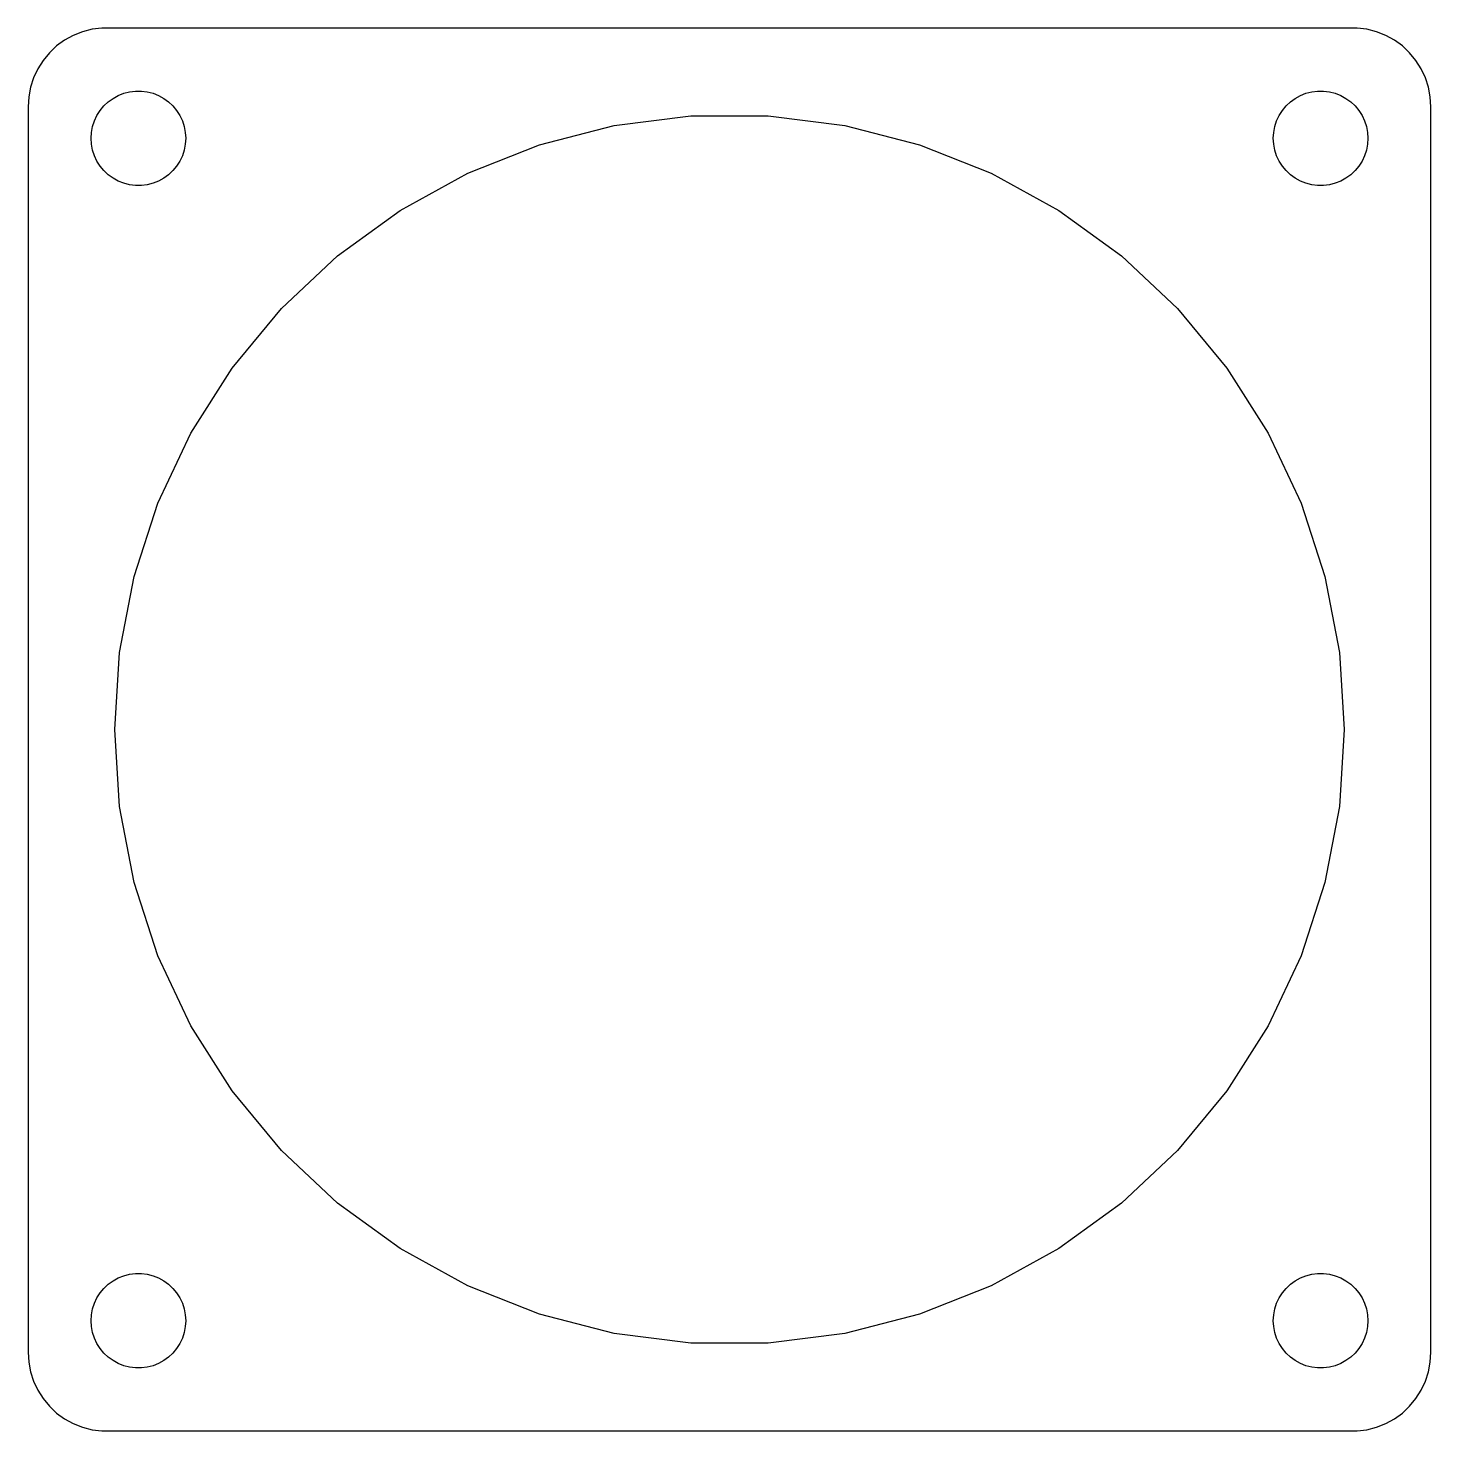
# Model space of a CAD drawing. Header units: metres. Extents: x -44.5 to 44.5, y -44.5 to 44.5.
import ezdxf

# ---------------------------------------------------------------- set-up
doc = ezdxf.new("R2010")
doc.units = ezdxf.units.M

msp = doc.modelspace()

# ---------------------------------------------------------------- linework, layer by layer
for p, q in [((-42.1791, 43.7216), (-42.6871, 43.3526)), ((-41.6289, 44.0241), (-42.1791, 43.7216)), ((-41.0451, 44.2553), (-41.6289, 44.0241)), ((-40.4369, 44.4114), (-41.0451, 44.2553)), ((-39.8139, 44.4901), (-40.4369, 44.4114)), ((39.8139, 44.4901), (-39.8139, 44.4901)), ((40.4369, 44.4114), (39.8139, 44.4901)), ((41.0451, 44.2553), (40.4369, 44.4114)), ((41.6289, 44.0241), (41.0451, 44.2553)), ((42.1791, 43.7216), (41.6289, 44.0241)), ((42.6871, 43.3526), (42.1791, 43.7216)), ((-43.1448, 42.9227), (-43.5451, 42.4389)), ((-42.6871, 43.3526), (-43.1448, 42.9227)), ((43.1448, 42.9227), (42.6871, 43.3526)), ((43.5451, 42.4389), (43.1448, 42.9227)), ((-43.8815, 41.9088), (-44.1489, 41.3406)), ((-43.5451, 42.4389), (-43.8815, 41.9088)), ((43.8815, 41.9088), (43.5451, 42.4389)), ((44.1489, 41.3406), (43.8815, 41.9088)), ((-44.1489, 41.3406), (-44.3429, 40.7434)), ((44.3429, 40.7434), (44.1489, 41.3406)), ((-44.4606, 40.1267), (-44.5, 39.5)), ((-44.3429, 40.7434), (-44.4606, 40.1267)), ((-39.1075, 40.033), (-38.7773, 40.2145)), ((-38.7773, 40.2145), (-38.427, 40.3532)), ((-38.427, 40.3532), (-38.0621, 40.4469)), ((-38.0621, 40.4469), (-37.6884, 40.4941)), ((-37.6884, 40.4941), (-37.3116, 40.4941)), ((-37.3116, 40.4941), (-36.9379, 40.4469)), ((-36.9379, 40.4469), (-36.5729, 40.3532)), ((-36.5729, 40.3532), (-36.2227, 40.2145)), ((-36.2227, 40.2145), (-35.8925, 40.033)), ((35.8925, 40.033), (36.2227, 40.2145)), ((36.2227, 40.2145), (36.5729, 40.3532)), ((36.5729, 40.3532), (36.9379, 40.4469)), ((36.9379, 40.4469), (37.3116, 40.4941)), ((37.3116, 40.4941), (37.6884, 40.4941)), ((37.6884, 40.4941), (38.0621, 40.4469)), ((38.0621, 40.4469), (38.427, 40.3532)), ((38.427, 40.3532), (38.7773, 40.2145)), ((38.7773, 40.2145), (39.1075, 40.033)), ((44.4606, 40.1267), (44.3429, 40.7434)), ((44.5, 39.5), (44.4606, 40.1267)), ((-44.5, 39.5), (-44.5, -39.5)), ((-40.1289, 38.9453), (-39.927, 39.2634)), ((-39.927, 39.2634), (-39.6869, 39.5536)), ((-39.6869, 39.5536), (-39.4123, 39.8115)), ((-39.4123, 39.8115), (-39.1075, 40.033)), ((-35.8925, 40.033), (-35.5877, 39.8115)), ((-35.5877, 39.8115), (-35.3131, 39.5536)), ((-35.3131, 39.5536), (-35.0729, 39.2634)), ((-35.0729, 39.2634), (-34.8711, 38.9453)), ((34.8711, 38.9453), (35.0729, 39.2634)), ((35.0729, 39.2634), (35.3131, 39.5536)), ((35.3131, 39.5536), (35.5877, 39.8115)), ((35.5877, 39.8115), (35.8925, 40.033)), ((39.1075, 40.033), (39.4123, 39.8115)), ((39.4123, 39.8115), (39.6869, 39.5536)), ((39.6869, 39.5536), (39.927, 39.2634)), ((39.927, 39.2634), (40.1289, 38.9453)), ((44.5, -39.5), (44.5, 39.5)), ((-40.4057, 38.2461), (-40.2893, 38.6044)), ((-40.2893, 38.6044), (-40.1289, 38.9453)), ((-34.8711, 38.9453), (-34.7107, 38.6044)), ((-34.7107, 38.6044), (-34.5942, 38.2461)), ((-12.0517, 37.0912), (-7.3079, 38.3092)), ((-7.3079, 38.3092), (-2.4488, 38.923)), ((-2.4488, 38.923), (2.4488, 38.923)), ((2.4488, 38.923), (7.3079, 38.3092)), ((7.3079, 38.3092), (12.0517, 37.0912)), ((34.5942, 38.2461), (34.7107, 38.6044)), ((34.7107, 38.6044), (34.8711, 38.9453)), ((40.1289, 38.9453), (40.2893, 38.6044)), ((40.2893, 38.6044), (40.4057, 38.2461)), ((-40.5, 37.5), (-40.4763, 37.876)), ((-40.4763, 37.124), (-40.5, 37.5)), ((-40.4763, 37.876), (-40.4057, 38.2461)), ((-34.5942, 38.2461), (-34.5237, 37.876)), ((-34.5237, 37.876), (-34.5, 37.5)), ((-34.5, 37.5), (-34.5237, 37.124)), ((34.5, 37.5), (34.5237, 37.876)), ((34.5237, 37.124), (34.5, 37.5)), ((34.5237, 37.876), (34.5942, 38.2461)), ((40.4057, 38.2461), (40.4763, 37.876)), ((40.4763, 37.876), (40.5, 37.5)), ((40.5, 37.5), (40.4763, 37.124)), ((-40.4057, 36.7539), (-40.4763, 37.124)), ((-40.2893, 36.3956), (-40.4057, 36.7539)), ((-34.5942, 36.7539), (-34.7107, 36.3956)), ((-34.5237, 37.124), (-34.5942, 36.7539)), ((-16.6054, 35.2883), (-12.0517, 37.0912)), ((12.0517, 37.0912), (16.6054, 35.2883)), ((34.5942, 36.7539), (34.5237, 37.124)), ((34.7107, 36.3956), (34.5942, 36.7539)), ((40.4057, 36.7539), (40.2893, 36.3956)), ((40.4763, 37.124), (40.4057, 36.7539)), ((-40.1289, 36.0547), (-40.2893, 36.3956)), ((-39.927, 35.7366), (-40.1289, 36.0547)), ((-39.6869, 35.4464), (-39.927, 35.7366)), ((-35.0729, 35.7366), (-35.3131, 35.4464)), ((-34.8711, 36.0547), (-35.0729, 35.7366)), ((-34.7107, 36.3956), (-34.8711, 36.0547)), ((34.8711, 36.0547), (34.7107, 36.3956)), ((35.0729, 35.7366), (34.8711, 36.0547)), ((35.3131, 35.4464), (35.0729, 35.7366)), ((39.927, 35.7366), (39.6869, 35.4464)), ((40.1289, 36.0547), (39.927, 35.7366)), ((40.2893, 36.3956), (40.1289, 36.0547)), ((-39.4123, 35.1885), (-39.6869, 35.4464)), ((-39.1075, 34.967), (-39.4123, 35.1885)), ((-38.7773, 34.7855), (-39.1075, 34.967)), ((-38.427, 34.6468), (-38.7773, 34.7855)), ((-36.2227, 34.7855), (-36.5729, 34.6468)), ((-35.8925, 34.967), (-36.2227, 34.7855)), ((-35.5877, 35.1885), (-35.8925, 34.967)), ((-35.3131, 35.4464), (-35.5877, 35.1885)), ((-20.8972, 32.9288), (-16.6054, 35.2883)), ((16.6054, 35.2883), (20.8972, 32.9288)), ((35.5877, 35.1885), (35.3131, 35.4464)), ((35.8925, 34.967), (35.5877, 35.1885)), ((36.2227, 34.7855), (35.8925, 34.967)), ((36.5729, 34.6468), (36.2227, 34.7855)), ((38.7773, 34.7855), (38.427, 34.6468)), ((39.1075, 34.967), (38.7773, 34.7855)), ((39.4123, 35.1885), (39.1075, 34.967)), ((39.6869, 35.4464), (39.4123, 35.1885)), ((-38.0621, 34.5531), (-38.427, 34.6468)), ((-37.6884, 34.5059), (-38.0621, 34.5531)), ((-37.3116, 34.5059), (-37.6884, 34.5059)), ((-36.9379, 34.5531), (-37.3116, 34.5059)), ((-36.5729, 34.6468), (-36.9379, 34.5531)), ((36.9379, 34.5531), (36.5729, 34.6468)), ((37.3116, 34.5059), (36.9379, 34.5531)), ((37.6884, 34.5059), (37.3116, 34.5059)), ((38.0621, 34.5531), (37.6884, 34.5059)), ((38.427, 34.6468), (38.0621, 34.5531)), ((-24.8595, 30.05), (-20.8972, 32.9288)), ((20.8972, 32.9288), (24.8595, 30.05)), ((-28.4298, 26.6973), (-24.8595, 30.05)), ((24.8595, 30.05), (28.4298, 26.6973)), ((-31.5517, 22.9236), (-28.4298, 26.6973)), ((28.4298, 26.6973), (31.5517, 22.9236)), ((-34.1759, 18.7884), (-31.5517, 22.9236)), ((31.5517, 22.9236), (34.1759, 18.7884)), ((-36.2613, 14.3569), (-34.1759, 18.7884)), ((34.1759, 18.7884), (36.2613, 14.3569)), ((-37.7747, 9.6989), (-36.2613, 14.3569)), ((36.2613, 14.3569), (37.7747, 9.6989)), ((-38.6925, 4.888), (-37.7747, 9.6989)), ((37.7747, 9.6989), (38.6925, 4.888)), ((-39, 0), (-38.6925, 4.888)), ((38.6925, 4.888), (39, 0)), ((-38.6925, -4.888), (-39, 0)), ((39, 0), (38.6925, -4.888)), ((-37.7747, -9.6989), (-38.6925, -4.888)), ((38.6925, -4.888), (37.7747, -9.6989)), ((-36.2613, -14.3569), (-37.7747, -9.6989)), ((37.7747, -9.6989), (36.2613, -14.3569)), ((-34.1759, -18.7884), (-36.2613, -14.3569)), ((36.2613, -14.3569), (34.1759, -18.7884)), ((-31.5517, -22.9236), (-34.1759, -18.7884)), ((34.1759, -18.7884), (31.5517, -22.9236)), ((-28.4298, -26.6973), (-31.5517, -22.9236)), ((31.5517, -22.9236), (28.4298, -26.6973)), ((-24.8595, -30.05), (-28.4298, -26.6973)), ((28.4298, -26.6973), (24.8595, -30.05)), ((-20.8972, -32.9288), (-24.8595, -30.05)), ((24.8595, -30.05), (20.8972, -32.9288)), ((-16.6054, -35.2883), (-20.8972, -32.9288)), ((20.8972, -32.9288), (16.6054, -35.2883)), ((-38.7773, -34.7855), (-38.427, -34.6468)), ((-38.427, -34.6468), (-38.0621, -34.5531)), ((-38.0621, -34.5531), (-37.6884, -34.5059)), ((-37.6884, -34.5059), (-37.3116, -34.5059)), ((-37.3116, -34.5059), (-36.9379, -34.5531)), ((-36.9379, -34.5531), (-36.5729, -34.6468)), ((-36.5729, -34.6468), (-36.2227, -34.7855)), ((36.2227, -34.7855), (36.5729, -34.6468)), ((36.5729, -34.6468), (36.9379, -34.5531)), ((36.9379, -34.5531), (37.3116, -34.5059)), ((37.3116, -34.5059), (37.6884, -34.5059)), ((37.6884, -34.5059), (38.0621, -34.5531)), ((38.0621, -34.5531), (38.427, -34.6468)), ((38.427, -34.6468), (38.7773, -34.7855)), ((-39.927, -35.7366), (-39.6869, -35.4464)), ((-39.6869, -35.4464), (-39.4123, -35.1885)), ((-39.4123, -35.1885), (-39.1075, -34.967)), ((-39.1075, -34.967), (-38.7773, -34.7855)), ((-36.2227, -34.7855), (-35.8925, -34.967)), ((-35.8925, -34.967), (-35.5877, -35.1885)), ((-35.5877, -35.1885), (-35.3131, -35.4464)), ((-35.3131, -35.4464), (-35.0729, -35.7366)), ((-12.0517, -37.0912), (-16.6054, -35.2883)), ((16.6054, -35.2883), (12.0517, -37.0912)), ((35.0729, -35.7366), (35.3131, -35.4464)), ((35.3131, -35.4464), (35.5877, -35.1885)), ((35.5877, -35.1885), (35.8925, -34.967)), ((35.8925, -34.967), (36.2227, -34.7855)), ((38.7773, -34.7855), (39.1075, -34.967)), ((39.1075, -34.967), (39.4123, -35.1885)), ((39.4123, -35.1885), (39.6869, -35.4464)), ((39.6869, -35.4464), (39.927, -35.7366)), ((-40.4057, -36.7539), (-40.2893, -36.3956)), ((-40.2893, -36.3956), (-40.1289, -36.0547)), ((-40.1289, -36.0547), (-39.927, -35.7366)), ((-35.0729, -35.7366), (-34.8711, -36.0547)), ((-34.8711, -36.0547), (-34.7107, -36.3956)), ((-34.7107, -36.3956), (-34.5942, -36.7539)), ((34.5942, -36.7539), (34.7107, -36.3956)), ((34.7107, -36.3956), (34.8711, -36.0547)), ((34.8711, -36.0547), (35.0729, -35.7366)), ((39.927, -35.7366), (40.1289, -36.0547)), ((40.1289, -36.0547), (40.2893, -36.3956)), ((40.2893, -36.3956), (40.4057, -36.7539)), ((-40.5, -37.5), (-40.4763, -37.124)), ((-40.4763, -37.124), (-40.4057, -36.7539)), ((-34.5942, -36.7539), (-34.5237, -37.124)), ((-34.5237, -37.124), (-34.5, -37.5)), ((-7.3079, -38.3092), (-12.0517, -37.0912)), ((12.0517, -37.0912), (7.3079, -38.3092)), ((34.5, -37.5), (34.5237, -37.124)), ((34.5237, -37.124), (34.5942, -36.7539)), ((40.4057, -36.7539), (40.4763, -37.124)), ((40.4763, -37.124), (40.5, -37.5)), ((-40.4763, -37.876), (-40.5, -37.5)), ((-40.4057, -38.2461), (-40.4763, -37.876)), ((-40.2893, -38.6044), (-40.4057, -38.2461)), ((-34.5942, -38.2461), (-34.7107, -38.6044)), ((-34.5237, -37.876), (-34.5942, -38.2461)), ((-34.5, -37.5), (-34.5237, -37.876)), ((34.5237, -37.876), (34.5, -37.5)), ((34.5942, -38.2461), (34.5237, -37.876)), ((34.7107, -38.6044), (34.5942, -38.2461)), ((40.4057, -38.2461), (40.2893, -38.6044)), ((40.4763, -37.876), (40.4057, -38.2461)), ((40.5, -37.5), (40.4763, -37.876)), ((-40.1289, -38.9453), (-40.2893, -38.6044)), ((-39.927, -39.2634), (-40.1289, -38.9453)), ((-34.8711, -38.9453), (-35.0729, -39.2634)), ((-34.7107, -38.6044), (-34.8711, -38.9453)), ((-2.4488, -38.923), (-7.3079, -38.3092)), ((2.4488, -38.923), (-2.4488, -38.923)), ((7.3079, -38.3092), (2.4488, -38.923)), ((34.8711, -38.9453), (34.7107, -38.6044)), ((35.0729, -39.2634), (34.8711, -38.9453)), ((40.1289, -38.9453), (39.927, -39.2634)), ((40.2893, -38.6044), (40.1289, -38.9453)), ((-44.5, -39.5), (-44.4606, -40.1267)), ((-39.6869, -39.5536), (-39.927, -39.2634)), ((-39.4123, -39.8115), (-39.6869, -39.5536)), ((-39.1075, -40.033), (-39.4123, -39.8115)), ((-38.7773, -40.2145), (-39.1075, -40.033)), ((-35.8925, -40.033), (-36.2227, -40.2145)), ((-35.5877, -39.8115), (-35.8925, -40.033)), ((-35.3131, -39.5536), (-35.5877, -39.8115)), ((-35.0729, -39.2634), (-35.3131, -39.5536)), ((35.3131, -39.5536), (35.0729, -39.2634)), ((35.5877, -39.8115), (35.3131, -39.5536)), ((35.8925, -40.033), (35.5877, -39.8115)), ((36.2227, -40.2145), (35.8925, -40.033)), ((39.1075, -40.033), (38.7773, -40.2145)), ((39.4123, -39.8115), (39.1075, -40.033)), ((39.6869, -39.5536), (39.4123, -39.8115)), ((39.927, -39.2634), (39.6869, -39.5536)), ((44.4606, -40.1267), (44.5, -39.5)), ((-44.4606, -40.1267), (-44.3429, -40.7434)), ((-44.3429, -40.7434), (-44.1489, -41.3406)), ((-38.427, -40.3532), (-38.7773, -40.2145)), ((-38.0621, -40.4469), (-38.427, -40.3532)), ((-37.6884, -40.4941), (-38.0621, -40.4469)), ((-37.3116, -40.4941), (-37.6884, -40.4941)), ((-36.9379, -40.4469), (-37.3116, -40.4941)), ((-36.5729, -40.3532), (-36.9379, -40.4469)), ((-36.2227, -40.2145), (-36.5729, -40.3532)), ((36.5729, -40.3532), (36.2227, -40.2145)), ((36.9379, -40.4469), (36.5729, -40.3532)), ((37.3116, -40.4941), (36.9379, -40.4469)), ((37.6884, -40.4941), (37.3116, -40.4941)), ((38.0621, -40.4469), (37.6884, -40.4941)), ((38.427, -40.3532), (38.0621, -40.4469)), ((38.7773, -40.2145), (38.427, -40.3532)), ((44.1489, -41.3406), (44.3429, -40.7434)), ((44.3429, -40.7434), (44.4606, -40.1267)), ((-44.1489, -41.3406), (-43.8815, -41.9088)), ((43.8815, -41.9088), (44.1489, -41.3406)), ((-43.8815, -41.9088), (-43.5451, -42.4389)), ((-43.5451, -42.4389), (-43.1448, -42.9227)), ((43.1448, -42.9227), (43.5451, -42.4389)), ((43.5451, -42.4389), (43.8815, -41.9088)), ((-43.1448, -42.9227), (-42.6871, -43.3526)), ((-42.6871, -43.3526), (-42.1791, -43.7216)), ((42.1791, -43.7216), (42.6871, -43.3526)), ((42.6871, -43.3526), (43.1448, -42.9227)), ((-42.1791, -43.7216), (-41.6289, -44.0241)), ((-41.6289, -44.0241), (-41.0451, -44.2553)), ((-41.0451, -44.2553), (-40.4369, -44.4114)), ((-40.4369, -44.4114), (-39.8139, -44.4901)), ((-39.8139, -44.4901), (39.8139, -44.4901)), ((39.8139, -44.4901), (40.4369, -44.4114)), ((40.4369, -44.4114), (41.0451, -44.2553)), ((41.0451, -44.2553), (41.6289, -44.0241)), ((41.6289, -44.0241), (42.1791, -43.7216))]:
    msp.add_line(p, q)

doc.saveas('drawing.dxf')
